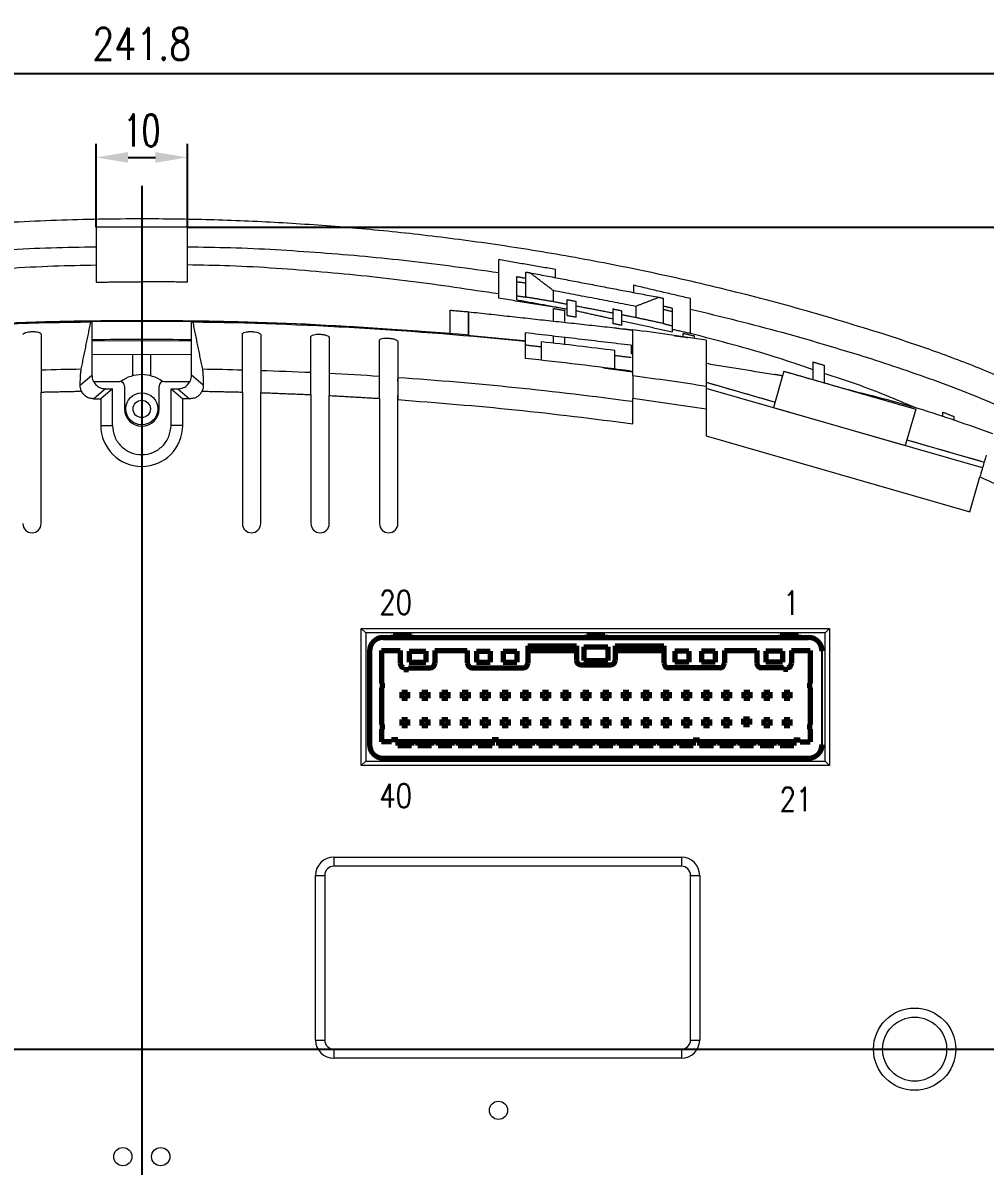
# Model space of a CAD drawing. Extents: x -871 to 2543, y 496 to 1402.
# Drawn here: x -586 to -480.8, y 648.9 to 773.9 of the extents above; entities that cross this region are included whole.
import ezdxf

# ---------------------------------------------------------------- set-up
doc = ezdxf.new("R2010")
doc.units = 0
doc.layers.get('0').update_dxf_attribs({"linetype": 'CONTINUOUS', "lineweight": 40})
doc.layers.get('DEFPOINTS').update_dxf_attribs({"linetype": 'CONTINUOUS'})
doc.layers.add('2细线层', color=3, linetype='CONTINUOUS', lineweight=20)
doc.layers.add('CAXA0', color=7, linetype='CONTINUOUS', lineweight=70)
doc.layers.add('7', color=7, linetype='CONTINUOUS')
doc.styles.add('PC_TEXTSTYLE', font='txt.shx', dxfattribs={"width": 0.8, "bigfont": 'hzfs.shx'})
doc.styles.get("Standard").update_dxf_attribs({"font": 'romans.shx', "width": 0.67, "height": 3.5, "bigfont": 'hzfs.shx'})
doc.dimstyles.get("Standard").update_dxf_attribs({"dimtxt": 0.18, "dimasz": 0.18, "dimexe": 0.18, "dimexo": 0.0625, "dimgap": 0.09, "dimtad": 0, "dimtih": 1, "dimtoh": 1, "dimdec": 4, "dimzin": 0, "dimdsep": 46, "dimtxsty": 'Standard', "dimcen": 0.09, "dimadec": 0, "dimazin": 0, "dimtfac": 1, "dimtdec": 4, "dimtofl": 0, "dimtmove": 0, "dimatfit": 3, "dimfxl": 1, "dimtolj": 1, "dimtzin": 0, "dimarcsym": 0})
doc.dimstyles.new('副本 (2) (2)TH_GBDIM', dxfattribs={"dimtxt": 3.5, "dimasz": 2.5, "dimexe": 2, "dimexo": 0, "dimgap": 1.5, "dimtad": 1, "dimtoh": 1, "dimdec": 1, "dimdsep": 46, "dimtxsty": 'PC_TEXTSTYLE', "dimcen": 2.5, "dimazin": 2, "dimtfac": 0.714286, "dimtdec": 1, "dimtmove": 0, "dimatfit": 3, "dimfxl": 1, "dimtolj": 1, "dimtzin": 0, "dimarcsym": 0})

# ---------------------------------------------------------------- blocks, each defined once
blk = doc.blocks.new('*D3')
at = {"layer": '7', "color": 0, "lineweight": -2, "ltscale": 10, "transparency": 16777216}
for p, q in [((-693.9, 712.06), (-693.9, 770.31)), ((-452.1, 711.46), (-452.1, 770.31)), ((-691.4, 768.31), (-454.6, 768.31))]:
    blk.add_line(p, q, dxfattribs=at)
at = {"layer": '7', "color": 0, "ltscale": 10, "transparency": 16777216}
for points in [[(-691.4, 768.73), (-691.4, 767.9), (-693.9, 768.31)], [(-454.6, 768.73), (-454.6, 767.9), (-452.1, 768.31)]]:
    blk.add_solid(points, dxfattribs=at)
at = {"layer": 'DEFPOINTS', "color": 0, "ltscale": 10, "transparency": 16777216}
for p in [(-452.1, 768.31), (-693.9, 712.06), (-452.1, 711.46)]:
    blk.add_point(p, dxfattribs=at)
at = {"layer": '7', "color": 0, "ltscale": 10, "transparency": 16777216, "insert": (-573, 771.56), "char_height": 3.5, "attachment_point": 5, "style": 'PC_TEXTSTYLE'}
blk.add_mtext('\\A1;241.8', dxfattribs=at)
blk = doc.blocks.new('*D12')
at = {"layer": '7', "color": 0, "lineweight": -2, "ltscale": 10, "transparency": 16777216}
for p, q in [((-578, 751.52), (-578, 760.65)), ((-568, 751.52), (-568, 760.65)), ((-574.5, 759.15), (-571.5, 759.15))]:
    blk.add_line(p, q, dxfattribs=at)
at = {"layer": '7', "color": 0, "ltscale": 10, "transparency": 16777216}
for points in [[(-574.5, 759.73), (-574.5, 758.57), (-578, 759.15)], [(-571.5, 759.73), (-571.5, 758.57), (-568, 759.15)]]:
    blk.add_solid(points, dxfattribs=at)
at = {"layer": 'DEFPOINTS', "color": 0, "ltscale": 10, "transparency": 16777216}
for p in [(-568, 759.15), (-578, 751.52), (-568, 751.52)]:
    blk.add_point(p, dxfattribs=at)
at = {"layer": '7', "color": 0, "ltscale": 10, "transparency": 16777216, "insert": (-573, 762.1), "char_height": 3.5, "attachment_point": 5}
blk.add_mtext('\\A1;10', dxfattribs=at)
blk = doc.blocks.new('*D25')
at = {"layer": '7', "color": 0, "lineweight": -2, "ltscale": 10, "transparency": 16777216}
for p, q in [((-568, 751.52), (-382.55, 751.52)), ((-384.55, 749.02), (-384.55, 664.16)), ((-402.1, 661.66), (-382.55, 661.66))]:
    blk.add_line(p, q, dxfattribs=at)
at = {"layer": '7', "color": 0, "ltscale": 10, "transparency": 16777216}
for points in [[(-384.97, 749.02), (-384.13, 749.02), (-384.55, 751.52)], [(-384.97, 664.16), (-384.13, 664.16), (-384.55, 661.66)]]:
    blk.add_solid(points, dxfattribs=at)
at = {"layer": 'DEFPOINTS', "color": 0, "ltscale": 10, "transparency": 16777216}
for p in [(-568, 751.52), (-402.1, 661.66), (-384.55, 661.66)]:
    blk.add_point(p, dxfattribs=at)
at = {"layer": '7', "color": 0, "ltscale": 10, "transparency": 16777216, "insert": (-387.8, 706.59), "char_height": 3.5, "attachment_point": 5, "rotation": 90, "style": 'PC_TEXTSTYLE'}
blk.add_mtext('\\A1;89.9', dxfattribs=at)

msp = doc.modelspace()

# ---------------------------------------------------------------- linework, layer by layer
at = {"color": 7, "linetype": 'Continuous', "lineweight": 15}
for p, q in [((-568.0004, 751.5168), (-578.0004, 751.5168)), ((-578.0004, 751.5168), (-578.0004, 745.5168)), ((-568.0004, 745.5168), (-568.0004, 751.5168)), ((-534.0004, 747.9711), (-534.0004, 743.7499)), ((-531.0004, 743.8771), (-531.0004, 746.612)), ((-527.7504, 746.0058), (-527.7504, 746.8953)), ((-573.0004, 745.5684), (-573.0004, 741.3319)), ((-532.0004, 743.5869), (-532.0004, 746.1225)), ((-519.2504, 745.1776), (-519.2504, 744.3879)), ((-528.0004, 743.3722), (-528.0004, 744.5902)), ((-516.0004, 743.7567), (-516.0004, 740.9912)), ((-513.0004, 739.8948), (-513.0004, 743.7099)), ((-526.5004, 741.874), (-526.5004, 743.6075)), ((-525.5004, 741.7021), (-525.5004, 743.4135)), ((-521.5004, 742.5957), (-521.5004, 740.9756)), ((-519.0004, 742.8674), (-519.0004, 741.6412)), ((-515.0004, 742.6568), (-515.0004, 740.3414)), ((-578.4504, 741.2082), (-578.4504, 739.208)), ((-567.5504, 739.208), (-567.5504, 741.2082)), ((-539.3004, 739.9379), (-539.3004, 742.4465)), ((-537.3004, 742.2768), (-537.3004, 739.7672)), ((-537.2545, 739.658), (-537.2545, 742.2728)), ((-520.5004, 740.7839), (-520.5004, 742.3803)), ((-531.0304, 739.0625), (-531.0304, 739.9708)), ((-578.4504, 739.208), (-578.4504, 735.3589)), ((-567.5504, 735.3589), (-567.5504, 739.208)), ((-574.0004, 737.635), (-574.0004, 735.2719)), ((-572.0004, 735.2719), (-572.0004, 737.635)), ((-519.5104, 738.6166), (-519.5104, 737.7052)), ((-579.7292, 734.2632), (-578.4504, 735.3589)), ((-566.2716, 734.2632), (-567.5504, 735.3589)), ((-502.8004, 735.7741), (-503.9382, 731.8104)), ((-502.8004, 735.7741), (-488.3827, 731.6352)), ((-578.2763, 734.6577), (-575.4004, 734.6577)), ((-576.9524, 733.8617), (-578.2368, 732.7611)), ((-576.2004, 733.8617), (-577.4848, 732.7611)), ((-576.9524, 733.8617), (-576.2004, 733.8617)), ((-576.2004, 729.8577), (-576.2004, 733.8617)), ((-574.9004, 734.1577), (-574.9004, 731.6577)), ((-571.1004, 731.6577), (-571.1004, 734.1577)), ((-570.6004, 734.6577), (-567.7245, 734.6577)), ((-569.8004, 729.8577), (-569.8004, 733.8617)), ((-569.8004, 733.8617), (-569.0484, 733.8617)), ((-569.8004, 733.8617), (-568.516, 732.7611)), ((-569.0484, 733.8617), (-567.764, 732.7611)), ((-545.0004, 734.6577), (-545.0004, 734.9258)), ((-511.3004, 734.5728), (-503.7661, 732.41)), ((-481.0803, 725.2191), (-511.3004, 733.8944)), ((-584.0004, 719.1177), (-584.0004, 733.4971)), ((-577.4848, 732.7611), (-577.4848, 729.8577)), ((-568.516, 729.8577), (-568.516, 732.7611)), ((-562.0004, 733.4971), (-562.0004, 719.1177)), ((-560.0004, 719.1177), (-560.0004, 733.4371)), ((-554.5004, 733.2206), (-554.5004, 719.1177)), ((-552.5004, 719.1177), (-552.5004, 733.1231)), ((-547.0004, 732.8031), (-547.0004, 719.1177)), ((-545.0004, 732.6679), (-545.0004, 733.1577)), ((-545.0004, 719.1177), (-545.0004, 732.6679)), ((-519.3004, 730.0307), (-519.3004, 732.8342)), ((-511.3004, 731.6772), (-511.3004, 728.6956)), ((-503.9382, 731.8104), (-489.5205, 727.6716)), ((-488.3827, 731.6352), (-489.5205, 727.6716)), ((-577.4848, 729.8577), (-576.2004, 729.8577)), ((-568.516, 729.8577), (-569.8004, 729.8577)), ((-511.3004, 728.6956), (-482.4591, 720.4162)), ((-489.3484, 728.2711), (-480.9004, 725.8459)), ((-482.4591, 720.4162), (-481.3692, 724.2127)), ((-549.0004, 707.6577), (-497.8004, 707.6577)), ((-549.0004, 692.6577), (-549.0004, 707.6577)), ((-549.0004, 707.6577), (-548.5004, 707.1577)), ((-497.8004, 707.6577), (-498.3004, 707.1577)), ((-497.8004, 707.6577), (-497.8004, 692.6577)), ((-498.3004, 707.1577), (-548.5004, 707.1577)), ((-548.5004, 707.1577), (-548.5004, 693.1577)), ((-498.3004, 693.1577), (-498.3004, 707.1577)), ((-548.5004, 693.1577), (-549.0004, 692.6577)), ((-497.8004, 692.6577), (-549.0004, 692.6577)), ((-548.5004, 693.1577), (-498.3004, 693.1577)), ((-498.3004, 693.1577), (-497.8004, 692.6577)), ((-552.0004, 682.6577), (-514.0004, 682.6577)), ((-552.0004, 682.6577), (-552.0004, 681.6577)), ((-514.0004, 682.6577), (-514.0004, 681.6577)), ((-514.0004, 681.6577), (-552.0004, 681.6577)), ((-554.0004, 662.6577), (-554.0004, 680.6577)), ((-554.0004, 680.6577), (-553.0004, 680.6577)), ((-553.0004, 680.6577), (-553.0004, 662.6577)), ((-513.0004, 662.6577), (-513.0004, 680.6577)), ((-513.0004, 680.6577), (-512.0004, 680.6577)), ((-512.0004, 680.6577), (-512.0004, 662.6577)), ((-554.0004, 662.6577), (-553.0004, 662.6577)), ((-513.0004, 662.6577), (-512.0004, 662.6577)), ((-552.0004, 661.6577), (-514.0004, 661.6577)), ((-552.0004, 661.6577), (-552.0004, 660.6577)), ((-514.0004, 661.6577), (-514.0004, 660.6577)), ((-514.0004, 660.6577), (-552.0004, 660.6577))]:
    msp.add_line(p, q, dxfattribs=at)
at = {"color": 7, "linetype": 'Continuous', "lineweight": 15, "flags": 128}
for points in [[(-578.4504, 739.0997), (-573.0004, 739.1363), (-567.5504, 739.0997)], [(-578.4504, 737.5995), (-573.0004, 737.6363), (-567.5504, 737.5995)]]:
    msp.add_lwpolyline(points, dxfattribs=at)
at = {"color": 7, "linetype": 'Continuous', "lineweight": 15}
for centre, radius in [((-573.0004, 731.6577), 1.75), ((-573.0004, 731.6577), 0.95), ((-488.5004, 661.6577), 4.5), ((-488.5004, 661.6577), 3.5), ((-534.0004, 654.9677), 1), ((-575.0709, 649.9051), 1), ((-570.9298, 649.9051), 1)]:
    msp.add_circle(centre, radius, dxfattribs=at)
for centre, radius, start, end in [((-573.0004, 333.2719), 407.9024, 90.782844, 95.905744), ((-573.0004, 333.2719), 407.9024, 84.094256, 89.217156), ((-573.0004, 333.2719), 410.56, 81.356699, 82.484352), ((-573.0004, 333.2719), 405.9727, 89.230807, 90.769193), ((-573.0004, 333.2719), 408.0588, 82.718378, 83.849443), ((-573.0004, 333.2719), 406.0588, 82.430444, 84.067346), ((-573.0004, 333.2719), 402.7721, 90.942502, 91.564984), ((-573.0004, 731.6577), 3.75, 52.708115, 127.291885), ((-573.0004, 333.2719), 402.7721, 88.435016, 89.057498), ((-573.0004, 333.2719), 402.7721, 87.367382, 88.150382), ((-573.0004, 333.2719), 402.7721, 86.298833, 87.08254), ((-573.0004, 333.2719), 402.7721, 82.338167, 86.013684), ((-573.0004, 333.2719), 405.5652, 81.249421, 82.391247), ((-575.4004, 734.1577), 0.5, 0, 90), ((-570.6004, 734.1577), 0.5, 90, 180), ((-573.0004, 731.6577), 1.9, 180, 0), ((-573.0004, 729.8577), 4.4844, 180, 0), ((-585.0004, 719.1177), 1, 180, 0), ((-561.0004, 719.1177), 1, 180, 0), ((-553.5004, 719.1177), 1, 180, 0), ((-546.0004, 719.1177), 1, 180, 0), ((-552.0004, 680.6577), 2, 90, 180), ((-514.0004, 680.6577), 2, 0, 90), ((-552.0004, 680.6577), 1, 90, 180), ((-514.0004, 680.6577), 1, 0, 90), ((-552.0004, 662.6577), 2, 180, 270), ((-552.0004, 662.6577), 1, 180, 270), ((-514.0004, 662.6577), 2, 270, 0), ((-514.0004, 662.6577), 1, 270, 0)]:
    msp.add_arc(centre, radius, start, end, dxfattribs=at)
for points, knots in [([(-654.1302, 739.8553), (-651.1247, 740.7793), (-645.2419, 742.588), (-636.3918, 744.887), (-627.804, 746.834), (-619.435, 748.4444), (-610.656, 749.8507), (-601.4511, 751.0053), (-591.8298, 751.8565), (-582.375, 752.3543), (-573.6224, 752.5073), (-565.5149, 752.394), (-557.9847, 752.0775), (-550.377, 751.5417), (-542.6442, 750.7732), (-534.7078, 749.7487), (-526.5658, 748.4444), (-518.1968, 746.8341), (-509.609, 744.887), (-500.7589, 742.588), (-494.8761, 740.7794), (-491.8705, 739.8553)], [0, 0, 0, 0, 0.05992358, 0.11728929, 0.17147804, 0.22320225, 0.2734382, 0.33267813, 0.38964483, 0.44517206, 0.49999282, 0.54385086, 0.58802829, 0.63304591, 0.67902073, 0.72656179, 0.77679679, 0.82852133, 0.88271033, 0.94007588, 1, 1, 1, 1]), ([(-612.0004, 746.5747), (-608.7758, 747.0219), (-602.394, 747.9069), (-592.6688, 748.779), (-584.5482, 749.2861), (-579.636, 749.3531), (-578.0004, 749.3754)], [0, 0, 0, 0, 0.28899931, 0.57197022, 0.85747252, 1, 1, 1, 1]), ([(-568.0004, 749.3747), (-566.4353, 749.3546), (-561.5625, 749.2923), (-553.461, 748.7887), (-543.6649, 747.9145), (-537.2445, 747.0244), (-534.0004, 746.5747)], [0, 0, 0, 0, 0.13637168, 0.42459117, 0.70924834, 1, 1, 1, 1]), ([(-612.0004, 744.221), (-608.8057, 744.7041), (-602.429, 745.6684), (-592.6214, 746.6694), (-584.4698, 747.2806), (-579.5501, 747.3633), (-578.0004, 747.3894)], [0, 0, 0, 0, 0.28677524, 0.57240623, 0.86530837, 1, 1, 1, 1]), ([(-534.0004, 744.221), (-537.1951, 744.7041), (-543.5718, 745.6684), (-553.3794, 746.6695), (-561.531, 747.2806), (-566.4507, 747.3633), (-568.0004, 747.3894)], [0, 0, 0, 0, 0.28677532, 0.57240627, 0.86531491, 1, 1, 1, 1]), ([(-513.0004, 742.5677), (-509.6508, 741.7517), (-502.7892, 740.0801), (-496.1693, 738.0432), (-492.781, 737.0007)], [0, 0, 0, 0, 0.488171685, 1, 1, 1, 1]), ([(-608.7462, 739.7632), (-602.7972, 740.2113), (-590.8991, 741.1075), (-573.0004, 741.4441), (-555.1017, 741.1075), (-543.2036, 740.2113), (-537.2545, 739.7632)], [0, 0, 0, 0, 0.25000001, 0.50000001, 0.75000001, 1, 1, 1, 1]), ([(-606.7004, 739.9379), (-601.0909, 740.3361), (-589.872, 741.1325), (-573.0004, 741.4316), (-556.1288, 741.1325), (-544.9098, 740.3361), (-539.3004, 739.9379)], [0, 0, 0, 0, 0.24999999, 0.5, 0.74999998, 1, 1, 1, 1]), ([(-586.0004, 739.7772), (-585.9848, 739.8176), (-585.9539, 739.8976), (-585.7177, 740.0045), (-585.3864, 740.0801), (-585.0598, 740.1084), (-584.8038, 740.1082), (-584.5559, 740.093), (-584.2796, 740.0458), (-584.0461, 739.953), (-584.0158, 739.8755), (-584.0004, 739.8362)], [0, 0, 0, 0, 0.13044776, 0.25836256, 0.38216885, 0.50247432, 0.56252111, 0.62261779, 0.74449704, 0.87042332, 1, 1, 1, 1]), ([(-562.0004, 739.8362), (-561.985, 739.8755), (-561.9546, 739.953), (-561.7212, 740.0458), (-561.4449, 740.093), (-561.197, 740.1082), (-560.941, 740.1084), (-560.6143, 740.0801), (-560.283, 740.0045), (-560.0468, 739.8976), (-560.016, 739.8176), (-560.0004, 739.7772)], [0, 0, 0, 0, 0.129576698, 0.255502663, 0.377382263, 0.437478105, 0.497525617, 0.617830942, 0.741637589, 0.869552342, 1, 1, 1, 1]), ([(-554.5004, 739.5641), (-554.485, 739.603), (-554.4548, 739.6798), (-554.2222, 739.7683), (-553.9468, 739.8105), (-553.6995, 739.8213), (-553.4434, 739.817), (-553.1161, 739.7828), (-552.784, 739.701), (-552.547, 739.5897), (-552.516, 739.5088), (-552.5004, 739.4681)], [0, 0, 0, 0, 0.12922797, 0.25450876, 0.37581611, 0.43579094, 0.49578219, 0.61639747, 0.74084124, 0.8693556, 1, 1, 1, 1]), ([(-547.0004, 739.1531), (-546.9851, 739.1918), (-546.9551, 739.2679), (-546.7233, 739.3522), (-546.4487, 739.3895), (-546.2022, 739.3959), (-545.9459, 739.387), (-545.6179, 739.3469), (-545.2849, 739.2589), (-545.0472, 739.143), (-545.0161, 739.0612), (-545.0004, 739.0201)], [0, 0, 0, 0, 0.1288623, 0.25349883, 0.37422512, 0.43407646, 0.49402318, 0.6149802, 0.74008379, 0.86919255, 1, 1, 1, 1]), ([(-499.6004, 735.9369), (-500.9725, 736.4074), (-505.3165, 737.8971), (-509.879, 739.0872), (-513.0004, 739.9014)], [0, 0, 0, 0, 0.315854955, 1, 1, 1, 1]), ([(-491.8705, 739.8553), (-490.0865, 739.2661), (-486.4388, 738.0615), (-481.0376, 735.9936), (-475.7931, 733.7724), (-470.7018, 731.3895), (-465.7418, 728.8528), (-460.8982, 726.1476), (-456.1434, 723.2652), (-451.4518, 720.1905), (-446.7349, 716.8438), (-442.0318, 713.2268), (-437.2907, 709.3056), (-434.1971, 706.4643), (-432.5852, 704.9838)], [0, 0, 0, 0, 0.07598438, 0.15536123, 0.23820181, 0.31370912, 0.39317263, 0.47662327, 0.55376309, 0.63614441, 0.72377989, 0.81049714, 0.90126057, 1, 1, 1, 1]), ([(-492.781, 737.0007), (-490.1651, 736.1219), (-484.9434, 734.3678), (-477.5791, 731.3112), (-470.3903, 727.9495), (-465.847, 725.4445), (-463.5004, 724.1507)], [0, 0, 0, 0, 0.25050083, 0.50003975, 0.7417641, 1, 1, 1, 1]), ([(-584.0004, 735.8937), (-584.0004, 735.7934), (-584.0004, 735.5927), (-584.0004, 735.0134), (-584.0004, 734.2976), (-584.0004, 733.7638), (-584.0004, 733.4971)], [0, 0, 0, 0, 0.25015267, 0.50048864, 0.75037891, 1, 1, 1, 1]), ([(-579.7292, 734.2632), (-579.7248, 734.4615), (-579.7161, 734.8582), (-579.6921, 735.359), (-579.6619, 735.7635), (-579.6377, 735.9139), (-579.6256, 735.9895)], [0, 0, 0, 0, 0.24948288, 0.49891916, 0.74820447, 1, 1, 1, 1]), ([(-578.4504, 735.3589), (-578.443, 735.2464), (-578.4291, 735.0336), (-578.3487, 734.8012), (-578.2899, 734.6847), (-578.2762, 734.6575)], [0, 0, 0, 0, 0.462734034, 0.874722097, 1, 1, 1, 1]), ([(-567.7245, 734.6575), (-567.7108, 734.6847), (-567.6521, 734.8012), (-567.5716, 735.0336), (-567.5577, 735.2463), (-567.5504, 735.3589)], [0, 0, 0, 0, 0.125278495, 0.537244822, 1, 1, 1, 1]), ([(-566.3752, 735.9895), (-566.363, 735.9139), (-566.3389, 735.7635), (-566.3087, 735.359), (-566.2846, 734.8582), (-566.2759, 734.4615), (-566.2716, 734.2632)], [0, 0, 0, 0, 0.25179554, 0.50108083, 0.75051713, 1, 1, 1, 1]), ([(-562.0004, 733.4971), (-562.0004, 733.7645), (-562.0004, 734.2993), (-562.0004, 735.0154), (-562.0004, 735.5936), (-562.0004, 735.7937), (-562.0004, 735.8937)], [0, 0, 0, 0, 0.250247913, 0.500488044, 0.750462592, 1, 1, 1, 1]), ([(-560.0004, 735.8341), (-560.0004, 735.7338), (-560.0004, 735.5331), (-560.0004, 734.9537), (-560.0004, 734.2378), (-560.0004, 733.7039), (-560.0004, 733.4371)], [0, 0, 0, 0, 0.25013943, 0.50043358, 0.75033896, 1, 1, 1, 1]), ([(-554.5004, 733.2206), (-554.5004, 733.4882), (-554.5004, 734.0233), (-554.5004, 734.7398), (-554.5004, 735.3184), (-554.5004, 735.5188), (-554.5004, 735.6189)], [0, 0, 0, 0, 0.25030626, 0.50055715, 0.75050138, 1, 1, 1, 1]), ([(-552.5004, 735.5219), (-552.5004, 735.4215), (-552.5004, 735.2205), (-552.5004, 734.6406), (-552.5004, 733.9241), (-552.5004, 733.39), (-552.5004, 733.1231)], [0, 0, 0, 0, 0.25013568, 0.50042168, 0.75031464, 1, 1, 1, 1]), ([(-547.0004, 732.8031), (-547.0004, 733.071), (-547.0004, 733.6065), (-547.0004, 734.3237), (-547.0004, 734.903), (-547.0004, 735.1037), (-547.0004, 735.2039)], [0, 0, 0, 0, 0.25039208, 0.50065746, 0.75056219, 1, 1, 1, 1]), ([(-545.0004, 735.0695), (-545.0004, 734.9689), (-545.0004, 734.7676), (-545.0004, 734.1868), (-545.0004, 733.4696), (-545.0004, 732.9351), (-545.0004, 732.6679)], [0, 0, 0, 0, 0.250129329, 0.500401707, 0.750278475, 1, 1, 1, 1]), ([(-519.3004, 735.2662), (-519.3004, 735.1688), (-519.3004, 734.9736), (-519.3004, 734.3883), (-519.3004, 733.6574), (-519.3004, 733.1088), (-519.3004, 732.8342)], [0, 0, 0, 0, 0.24848344, 0.4977471, 0.7484979, 1, 1, 1, 1]), ([(-488.4462, 731.8037), (-490.5489, 732.6865), (-493.7762, 734.0413), (-497.2054, 735.1499), (-498.4004, 735.5362)], [0, 0, 0, 0, 0.65153231, 1, 1, 1, 1]), ([(-579.5796, 733.5942), (-579.6253, 733.7039), (-579.7158, 733.9211), (-579.7247, 734.1499), (-579.7292, 734.2632)], [0, 0, 0, 0, 0.50504344, 1, 1, 1, 1]), ([(-578.2835, 734.6537), (-578.1989, 734.5307), (-578.0126, 734.2598), (-577.6538, 734.0002), (-577.2772, 733.8775), (-577.0634, 733.8671), (-576.9524, 733.8617)], [0, 0, 0, 0, 0.274997091, 0.605789997, 0.795255239, 1, 1, 1, 1]), ([(-569.0484, 733.8617), (-568.9374, 733.8671), (-568.7237, 733.8776), (-568.347, 734.0001), (-567.9881, 734.2598), (-567.8019, 734.5307), (-567.7173, 734.6538)], [0, 0, 0, 0, 0.20456538, 0.39420769, 0.72500532, 1, 1, 1, 1]), ([(-566.2716, 734.2632), (-566.276, 734.1499), (-566.285, 733.9211), (-566.3754, 733.7039), (-566.4211, 733.5942)], [0, 0, 0, 0, 0.4949565, 1, 1, 1, 1]), ([(-511.3004, 734.1163), (-511.3004, 734.0187), (-511.3004, 733.823), (-511.3004, 733.2363), (-511.3004, 732.5032), (-511.3004, 731.9529), (-511.3004, 731.6772)], [0, 0, 0, 0, 0.24793907, 0.49702863, 0.74801208, 1, 1, 1, 1]), ([(-496.2426, 733.8916), (-493.496, 733.2035), (-488.0029, 731.8275), (-482.6695, 729.9243), (-480.0028, 728.9727)], [0, 0, 0, 0, 0.49999981, 1, 1, 1, 1]), ([(-578.2368, 732.7611), (-578.3828, 732.7699), (-578.6628, 732.7867), (-579.0484, 732.9524), (-579.368, 733.2241), (-579.5071, 733.4673), (-579.5796, 733.5942)], [0, 0, 0, 0, 0.26094055, 0.50025238, 0.7394284, 1, 1, 1, 1]), ([(-566.4211, 733.5942), (-566.4936, 733.4673), (-566.6327, 733.2241), (-566.9524, 732.9524), (-567.338, 732.7867), (-567.6179, 732.7699), (-567.764, 732.7611)], [0, 0, 0, 0, 0.26057164, 0.4997481, 0.73905997, 1, 1, 1, 1]), ([(-545.0004, 732.6679), (-540.7064, 732.3321), (-532.1184, 731.6604), (-523.5731, 730.5739), (-519.3004, 730.0307)], [0, 0, 0, 0, 0.49999998, 1, 1, 1, 1]), ([(-576.2004, 729.8577), (-576.1523, 729.4389), (-576.0561, 728.6012), (-575.3161, 727.5361), (-574.2583, 726.8243), (-573.0004, 726.5744), (-571.7424, 726.8243), (-570.6847, 727.5361), (-569.9447, 728.6012), (-569.8485, 729.4389), (-569.8004, 729.8577)], [0, 0, 0, 0, 0.1249998, 0.24999998, 0.3749999, 0.50000005, 0.6250001, 0.75000002, 0.8750002, 1, 1, 1, 1]), ([(-480.6867, 726.5902), (-480.7083, 726.5148), (-480.7517, 726.3639), (-480.9137, 725.7994), (-481.126, 725.06), (-481.2881, 724.4952), (-481.3692, 724.2127)], [0, 0, 0, 0, 0.24932609, 0.4990473, 0.7493734, 1, 1, 1, 1])]:
    msp.add_open_spline(points, degree=3, knots=knots, dxfattribs=at)
for points in [[(-527.7504, 746.8953), (-534.0004, 747.9711)], [(-531.0004, 746.612), (-530.5718, 746.5428)], [(-530.5718, 746.5428), (-516.4289, 743.8508)], [(-528.0004, 744.5902), (-530.5718, 746.5428)], [(-578.0004, 745.5168), (-573.0004, 745.5684)], [(-568.0004, 745.5168), (-573.0004, 745.5684)], [(-532.0004, 746.1225), (-531.0004, 745.9454)], [(-531.0004, 745.3966), (-532.0004, 745.5376)], [(-513.0004, 743.7099), (-519.2504, 745.1776)], [(-526.5004, 742.5627), (-534.0004, 743.7499)], [(-532.0004, 744.0188), (-531.0004, 743.8771)], [(-528.0004, 743.3722), (-531.0004, 743.8771)], [(-519.0004, 742.8674), (-528.0004, 744.5902)], [(-516.4289, 743.8508), (-519.0004, 742.8674)], [(-516.4289, 743.8508), (-516.0004, 743.7567)], [(-532.0004, 743.5869), (-526.5004, 742.5809)], [(-526.5004, 743.0837), (-528.0004, 743.3722)], [(-528.0004, 741.327), (-528.0004, 742.6343)], [(-528.0004, 742.6343), (-526.8004, 742.4362)], [(-526.5004, 743.6075), (-525.5004, 743.4135)], [(-521.5004, 742.122), (-525.5004, 742.8914)], [(-521.5004, 742.5957), (-520.5004, 742.3803)], [(-515.0004, 742.6568), (-516.0004, 742.8885)], [(-515.0004, 742.2827), (-516.0004, 742.5278)], [(-578.4504, 741.2082), (-578.5735, 741.1362)], [(-567.5504, 741.2082), (-578.4504, 741.2082)], [(-567.5504, 741.2082), (-567.4273, 741.1362)], [(-539.3004, 742.4465), (-537.3004, 742.2768)], [(-537.2545, 742.2728), (-519.3004, 740.3048)], [(-526.8004, 742.4362), (-526.8004, 741.2044)], [(-526.5004, 741.874), (-525.5004, 741.7021)], [(-525.5004, 742.3884), (-521.5004, 741.5105)], [(-519.0004, 741.6412), (-520.5004, 741.9297)], [(-520.5004, 741.291), (-515.0004, 740.0839)], [(-516.0004, 740.9912), (-519.0004, 741.6412)], [(-579.6256, 735.9895), (-578.5735, 741.1362)], [(-567.4273, 741.1362), (-566.3752, 735.9895)], [(-519.5104, 738.6166), (-531.0304, 739.9708)], [(-520.5004, 740.7839), (-521.5004, 740.9756)], [(-521.3057, 740.5246), (-519.3004, 740.26)], [(-519.3004, 735.2662), (-519.3004, 740.3048)], [(-516.0004, 740.9912), (-515.0004, 740.7451)], [(-515.0004, 740.3414), (-515.0004, 740.0839)], [(-513.0004, 739.8948), (-515.0004, 740.3414)], [(-584.0004, 739.8362), (-584.0004, 735.8937)], [(-562.0004, 735.8937), (-562.0004, 739.8362)], [(-560.0004, 739.7772), (-560.0004, 735.8341)], [(-554.5004, 735.6189), (-554.5004, 739.5641)], [(-552.5004, 739.4681), (-552.5004, 735.5219)], [(-547.0004, 735.2039), (-547.0004, 739.1531)], [(-545.0004, 739.0201), (-545.0004, 735.0695)], [(-531.0304, 739.0625), (-537.2545, 739.658)], [(-531.0304, 739.0094), (-531.0304, 739.0625)], [(-531.0304, 737.1558), (-531.0304, 739.0094)], [(-529.2804, 736.9702), (-529.2804, 738.9818)], [(-528.0004, 738.8311), (-528.0004, 739.6146)], [(-526.8004, 739.4736), (-526.8004, 738.6898)], [(-514.8096, 739.6673), (-513.3004, 739.4682)], [(-513.8004, 739.5342), (-513.8004, 739.9173)], [(-513.8004, 739.9173), (-512.6004, 739.6472)], [(-512.6004, 739.6472), (-512.6004, 739.3537)], [(-511.3004, 739.1692), (-511.3004, 734.1163)], [(-531.0304, 738.6575), (-529.2804, 738.4511)], [(-521.2804, 736.0234), (-521.2804, 738.0397)], [(-521.2804, 737.5076), (-519.5104, 737.2989)], [(-519.5104, 737.7052), (-519.5104, 737.6519)], [(-511.3004, 736.6403), (-503.7726, 735.4167)], [(-499.6004, 736.7913), (-498.4004, 736.4302)], [(-499.6004, 734.8555), (-499.6004, 736.7913)], [(-498.4004, 736.4302), (-498.4004, 734.511)], [(-522.5134, 736.1476), (-519.3004, 735.7188)], [(-502.9447, 735.2715), (-503.7726, 735.4167)], [(-502.8004, 735.7741), (-488.3827, 731.6352)], [(-498.4004, 735.3817), (-498.4004, 734.511)], [(-511.3004, 734.5728), (-503.7661, 732.41)], [(-584.0004, 733.4971), (-579.5796, 733.5942)], [(-578.2368, 732.7611), (-577.4848, 732.7611)], [(-567.764, 732.7611), (-568.516, 732.7611)], [(-566.4211, 733.5942), (-562.0004, 733.4971)], [(-560.0004, 733.4371), (-554.5004, 733.2206)], [(-552.5004, 733.1231), (-547.0004, 732.8031)], [(-519.3004, 732.8342), (-511.3004, 731.6772)], [(-485.4004, 730.8008), (-485.4004, 731.3049)], [(-485.4004, 731.3049), (-484.2004, 730.8199)], [(-484.2004, 730.8199), (-484.2004, 730.3944)], [(-489.3484, 728.2711), (-480.9004, 725.8459)], [(-481.3692, 724.2127), (-471.1004, 719.7917)]]:
    msp.add_open_spline(points, degree=1, dxfattribs=at)
at = {"layer": '7', "color": 1, "ltscale": 5}
for p, q in [((-573.0004, 756.0351), (-573.0004, 597.3767)), ((-748.6457, 661.6577), (-402.0987, 661.6577))]:
    msp.add_line(p, q, dxfattribs=at)
at = {"layer": '7', "ltscale": 5}
msp.add_line((-498.6059, 694.9598), (-498.6059, 705.1598), dxfattribs=at)
at = {"layer": 'CAXA0'}
for p, q in [((-546.6059, 706.6598), (-500.1059, 706.6598)), ((-543.5059, 706.9598), (-545.5059, 706.9598)), ((-545.5059, 706.9598), (-545.5059, 706.6598)), ((-543.5059, 706.9598), (-543.5059, 706.6598)), ((-524.3559, 706.9598), (-522.3559, 706.9598)), ((-524.3559, 706.9598), (-524.3559, 706.6598)), ((-522.3559, 706.9598), (-522.3559, 706.6598)), ((-503.2059, 706.9598), (-503.2059, 706.6598)), ((-503.2059, 706.9598), (-501.2059, 706.9598)), ((-501.2059, 706.9598), (-501.2059, 706.6598)), ((-548.1059, 705.1598), (-548.1059, 694.9598)), ((-546.8059, 705.2598), (-546.8059, 701.6598)), ((-546.8059, 705.2598), (-544.7559, 705.2598)), ((-544.7559, 705.2598), (-544.7559, 703.8598)), ((-543.7559, 705.1598), (-541.9559, 705.1598)), ((-543.7559, 705.1598), (-543.7559, 703.9598)), ((-541.9559, 705.1598), (-541.9559, 703.9598)), ((-540.9559, 705.2598), (-537.4059, 705.2598)), ((-540.9559, 705.2598), (-540.9559, 703.8598)), ((-537.4059, 705.2598), (-537.4059, 703.8598)), ((-536.4059, 705.1598), (-534.9059, 705.1598)), ((-536.4059, 705.1598), (-536.4059, 703.9598)), ((-534.9059, 705.1598), (-534.9059, 703.9598)), ((-533.5059, 705.1598), (-532.0059, 705.1598)), ((-533.5059, 705.1598), (-533.5059, 703.9598)), ((-532.0059, 705.1598), (-532.0059, 703.9598)), ((-530.8059, 705.7598), (-530.8059, 703.8598)), ((-530.8059, 705.7598), (-525.4559, 705.7598)), ((-530.8059, 705.2598), (-525.4559, 705.2598)), ((-528.6059, 705.7598), (-528.1059, 705.2598)), ((-525.4559, 705.7598), (-525.4559, 704.1598)), ((-524.6559, 705.6598), (-522.0559, 705.6598)), ((-524.6559, 705.6598), (-524.6559, 704.1598)), ((-522.0559, 705.6598), (-522.0559, 704.1598)), ((-521.2559, 705.7598), (-515.9059, 705.7598)), ((-521.2559, 705.7598), (-521.2559, 704.1598)), ((-521.2559, 705.2598), (-515.9059, 705.2598)), ((-518.1059, 705.7598), (-518.6059, 705.2598)), ((-515.9059, 705.7598), (-515.9059, 703.8598)), ((-513.2059, 705.1598), (-514.7059, 705.1598)), ((-514.7059, 705.1598), (-514.7059, 703.9598)), ((-513.2059, 705.1598), (-513.2059, 703.9598)), ((-510.3059, 705.1598), (-511.8059, 705.1598)), ((-511.8059, 705.1598), (-511.8059, 703.9598)), ((-510.3059, 705.1598), (-510.3059, 703.9598)), ((-509.3059, 705.2598), (-505.7559, 705.2598)), ((-509.3059, 705.2598), (-509.3059, 703.8598)), ((-505.7559, 705.2598), (-505.7559, 703.8598)), ((-504.7559, 705.1598), (-504.7559, 703.9598)), ((-502.9559, 705.1598), (-504.7559, 705.1598)), ((-502.9559, 705.1598), (-502.9559, 703.9598)), ((-501.9559, 705.2598), (-501.9559, 703.8598)), ((-501.9559, 705.2598), (-499.9059, 705.2598)), ((-499.9059, 705.2598), (-499.9059, 701.6598)), ((-543.7559, 703.9598), (-541.9559, 703.9598)), ((-536.4059, 703.9598), (-534.9059, 703.9598)), ((-533.5059, 703.9598), (-532.0059, 703.9598)), ((-524.6559, 704.1598), (-522.0559, 704.1598)), ((-513.2059, 703.9598), (-514.7059, 703.9598)), ((-510.3059, 703.9598), (-511.8059, 703.9598)), ((-502.9559, 703.9598), (-504.7559, 703.9598)), ((-544.3559, 703.3699), (-544.3559, 703.1598)), ((-544.3559, 703.1598), (-543.8559, 703.1598)), ((-543.8559, 703.3598), (-541.4559, 703.3598)), ((-543.8559, 703.3598), (-543.8559, 703.1598)), ((-536.9059, 703.3598), (-531.3059, 703.3598)), ((-524.9559, 703.6598), (-521.7559, 703.6598)), ((-509.8059, 703.3598), (-515.4059, 703.3598)), ((-502.8559, 703.3598), (-505.2559, 703.3598)), ((-502.8559, 703.3598), (-502.8559, 703.1598)), ((-502.3559, 703.1598), (-502.8559, 703.1598)), ((-502.3559, 703.3699), (-502.3559, 703.1598)), ((-546.8059, 701.6598), (-546.7059, 701.6598)), ((-546.7059, 701.6598), (-546.7059, 701.1598)), ((-500.0059, 701.6598), (-500.0059, 701.1598)), ((-499.9059, 701.6598), (-500.0059, 701.6598)), ((-546.8059, 701.1598), (-546.7059, 701.1598)), ((-546.8059, 701.1598), (-546.8059, 697.1598)), ((-544.5809, 700.6848), (-543.9309, 700.6848)), ((-544.5809, 700.6848), (-544.5809, 700.0348)), ((-544.5809, 700.0348), (-543.9309, 700.0348)), ((-543.9309, 700.6848), (-543.9309, 700.0348)), ((-542.3809, 700.6848), (-541.7309, 700.6848)), ((-542.3809, 700.6848), (-542.3809, 700.0348)), ((-542.3809, 700.0348), (-541.7309, 700.0348)), ((-541.7309, 700.6848), (-541.7309, 700.0348)), ((-540.1809, 700.6848), (-539.5309, 700.6848)), ((-540.1809, 700.6848), (-540.1809, 700.0348)), ((-540.1809, 700.0348), (-539.5309, 700.0348)), ((-539.5309, 700.6848), (-539.5309, 700.0348)), ((-537.9809, 700.6848), (-537.3309, 700.6848)), ((-537.9809, 700.6848), (-537.9809, 700.0348)), ((-537.9809, 700.0348), (-537.3309, 700.0348)), ((-537.3309, 700.6848), (-537.3309, 700.0348)), ((-535.7809, 700.6848), (-535.1309, 700.6848)), ((-535.7809, 700.6848), (-535.7809, 700.0348)), ((-535.7809, 700.0348), (-535.1309, 700.0348)), ((-535.1309, 700.6848), (-535.1309, 700.0348)), ((-533.5809, 700.6848), (-532.9309, 700.6848)), ((-533.5809, 700.6848), (-533.5809, 700.0348)), ((-533.5809, 700.0348), (-532.9309, 700.0348)), ((-532.9309, 700.6848), (-532.9309, 700.0348)), ((-531.3809, 700.6848), (-530.7309, 700.6848)), ((-531.3809, 700.6848), (-531.3809, 700.0348)), ((-531.3809, 700.0348), (-530.7309, 700.0348)), ((-530.7309, 700.6848), (-530.7309, 700.0348)), ((-529.1809, 700.6848), (-528.5309, 700.6848)), ((-529.1809, 700.6848), (-529.1809, 700.0348)), ((-529.1809, 700.0348), (-528.5309, 700.0348)), ((-528.5309, 700.6848), (-528.5309, 700.0348)), ((-526.9809, 700.6848), (-526.9809, 700.0348)), ((-526.9809, 700.6848), (-526.3309, 700.6848)), ((-526.9809, 700.0348), (-526.3309, 700.0348)), ((-526.3309, 700.6848), (-526.3309, 700.0348)), ((-524.7809, 700.6848), (-524.1309, 700.6848)), ((-524.7809, 700.6848), (-524.7809, 700.0348)), ((-524.7809, 700.0348), (-524.1309, 700.0348)), ((-524.1309, 700.6848), (-524.1309, 700.0348)), ((-522.5809, 700.6848), (-521.9309, 700.6848)), ((-522.5809, 700.6848), (-522.5809, 700.0348)), ((-522.5809, 700.0348), (-521.9309, 700.0348)), ((-521.9309, 700.6848), (-521.9309, 700.0348)), ((-520.3809, 700.6848), (-519.7309, 700.6848)), ((-520.3809, 700.6848), (-520.3809, 700.0348)), ((-520.3809, 700.0348), (-519.7309, 700.0348)), ((-519.7309, 700.6848), (-519.7309, 700.0348)), ((-518.1809, 700.6848), (-517.5309, 700.6848)), ((-518.1809, 700.6848), (-518.1809, 700.0348)), ((-518.1809, 700.0348), (-517.5309, 700.0348)), ((-517.5309, 700.6848), (-517.5309, 700.0348)), ((-515.9809, 700.6848), (-515.3309, 700.6848)), ((-515.9809, 700.6848), (-515.9809, 700.0348)), ((-515.9809, 700.0348), (-515.3309, 700.0348)), ((-515.3309, 700.6848), (-515.3309, 700.0348)), ((-513.7809, 700.6848), (-513.1309, 700.6848)), ((-513.7809, 700.6848), (-513.7809, 700.0348)), ((-513.7809, 700.0348), (-513.1309, 700.0348)), ((-513.1309, 700.6848), (-513.1309, 700.0348)), ((-511.5809, 700.6848), (-510.9309, 700.6848)), ((-511.5809, 700.6848), (-511.5809, 700.0348)), ((-511.5809, 700.0348), (-510.9309, 700.0348)), ((-510.9309, 700.6848), (-510.9309, 700.0348)), ((-509.3809, 700.6848), (-508.7309, 700.6848)), ((-509.3809, 700.6848), (-509.3809, 700.0348)), ((-509.3809, 700.0348), (-508.7309, 700.0348)), ((-508.7309, 700.6848), (-508.7309, 700.0348)), ((-507.1809, 700.6848), (-506.5309, 700.6848)), ((-507.1809, 700.6848), (-507.1809, 700.0348)), ((-507.1809, 700.0348), (-506.5309, 700.0348)), ((-506.5309, 700.6848), (-506.5309, 700.0348)), ((-504.9809, 700.6848), (-504.3309, 700.6848)), ((-504.9809, 700.6848), (-504.9809, 700.0348)), ((-504.9809, 700.0348), (-504.3309, 700.0348)), ((-504.3309, 700.6848), (-504.3309, 700.0348)), ((-502.7809, 700.6848), (-502.1309, 700.6848)), ((-502.7809, 700.6848), (-502.7809, 700.0348)), ((-502.7809, 700.0348), (-502.1309, 700.0348)), ((-502.1309, 700.6848), (-502.1309, 700.0348)), ((-499.9059, 701.1598), (-500.0059, 701.1598)), ((-499.9059, 701.1598), (-499.9059, 697.1598)), ((-544.5809, 697.6848), (-543.9309, 697.6848)), ((-544.5809, 697.6848), (-544.5809, 697.0348)), ((-543.9309, 697.6848), (-543.9309, 697.0348)), ((-542.3809, 697.6848), (-541.7309, 697.6848)), ((-542.3809, 697.6848), (-542.3809, 697.0348)), ((-541.7309, 697.6848), (-541.7309, 697.0348)), ((-540.1809, 697.6848), (-539.5309, 697.6848)), ((-540.1809, 697.6848), (-540.1809, 697.0348)), ((-539.5309, 697.6848), (-539.5309, 697.0348)), ((-537.9809, 697.6848), (-537.3309, 697.6848)), ((-537.9809, 697.6848), (-537.9809, 697.0348)), ((-537.3309, 697.6848), (-537.3309, 697.0348)), ((-535.7809, 697.6848), (-535.1309, 697.6848)), ((-535.7809, 697.6848), (-535.7809, 697.0348)), ((-535.1309, 697.6848), (-535.1309, 697.0348)), ((-533.5809, 697.6848), (-532.9309, 697.6848)), ((-533.5809, 697.6848), (-533.5809, 697.0348)), ((-532.9309, 697.6848), (-532.9309, 697.0348)), ((-531.3809, 697.6848), (-530.7309, 697.6848)), ((-531.3809, 697.6848), (-531.3809, 697.0348)), ((-530.7309, 697.6848), (-530.7309, 697.0348)), ((-529.1809, 697.6848), (-528.5309, 697.6848)), ((-529.1809, 697.6848), (-529.1809, 697.0348)), ((-528.5309, 697.6848), (-528.5309, 697.0348)), ((-526.9809, 697.6848), (-526.9809, 697.0348)), ((-526.9809, 697.6848), (-526.3309, 697.6848)), ((-526.3309, 697.6848), (-526.3309, 697.0348)), ((-524.7809, 697.6848), (-524.1309, 697.6848)), ((-524.7809, 697.6848), (-524.7809, 697.0348)), ((-524.1309, 697.6848), (-524.1309, 697.0348)), ((-522.5809, 697.6848), (-521.9309, 697.6848)), ((-522.5809, 697.6848), (-522.5809, 697.0348)), ((-521.9309, 697.6848), (-521.9309, 697.0348)), ((-520.3809, 697.6848), (-519.7309, 697.6848)), ((-520.3809, 697.6848), (-520.3809, 697.0348)), ((-519.7309, 697.6848), (-519.7309, 697.0348)), ((-518.1809, 697.6848), (-517.5309, 697.6848)), ((-518.1809, 697.6848), (-518.1809, 697.0348)), ((-517.5309, 697.6848), (-517.5309, 697.0348)), ((-515.9809, 697.6848), (-515.3309, 697.6848)), ((-515.9809, 697.6848), (-515.9809, 697.0348)), ((-515.3309, 697.6848), (-515.3309, 697.0348)), ((-513.7809, 697.6848), (-513.1309, 697.6848)), ((-513.7809, 697.6848), (-513.7809, 697.0348)), ((-513.1309, 697.6848), (-513.1309, 697.0348)), ((-511.5809, 697.6848), (-510.9309, 697.6848)), ((-511.5809, 697.6848), (-511.5809, 697.0348)), ((-510.9309, 697.6848), (-510.9309, 697.0348)), ((-509.3809, 697.6848), (-508.7309, 697.6848)), ((-509.3809, 697.6848), (-509.3809, 697.0348)), ((-508.7309, 697.6848), (-508.7309, 697.0348)), ((-507.2062, 697.7884), (-506.5562, 697.7884)), ((-507.2062, 697.7884), (-507.2062, 697.1384)), ((-506.5562, 697.7884), (-506.5562, 697.1384)), ((-504.9809, 697.6848), (-504.3309, 697.6848)), ((-504.9809, 697.6848), (-504.9809, 697.0348)), ((-504.3309, 697.6848), (-504.3309, 697.0348)), ((-502.7809, 697.6848), (-502.1309, 697.6848)), ((-502.7809, 697.6848), (-502.7809, 697.0348)), ((-502.1309, 697.6848), (-502.1309, 697.0348)), ((-546.8059, 697.1598), (-546.7059, 697.1598)), ((-546.8059, 696.6598), (-546.8059, 695.2598)), ((-546.8059, 696.6598), (-546.7059, 696.6598)), ((-546.7059, 697.1598), (-546.7059, 696.6598)), ((-544.5809, 697.0348), (-543.9309, 697.0348)), ((-542.3809, 697.0348), (-541.7309, 697.0348)), ((-540.1809, 697.0348), (-539.5309, 697.0348)), ((-537.9809, 697.0348), (-537.3309, 697.0348)), ((-535.7809, 697.0348), (-535.1309, 697.0348)), ((-533.5809, 697.0348), (-532.9309, 697.0348)), ((-531.3809, 697.0348), (-530.7309, 697.0348)), ((-529.1809, 697.0348), (-528.5309, 697.0348)), ((-526.9809, 697.0348), (-526.3309, 697.0348)), ((-524.7809, 697.0348), (-524.1309, 697.0348)), ((-522.5809, 697.0348), (-521.9309, 697.0348)), ((-520.3809, 697.0348), (-519.7309, 697.0348)), ((-518.1809, 697.0348), (-517.5309, 697.0348)), ((-515.9809, 697.0348), (-515.3309, 697.0348)), ((-513.7809, 697.0348), (-513.1309, 697.0348)), ((-511.5809, 697.0348), (-510.9309, 697.0348)), ((-509.3809, 697.0348), (-508.7309, 697.0348)), ((-507.2062, 697.1384), (-506.5562, 697.1384)), ((-504.9809, 697.0348), (-504.3309, 697.0348)), ((-502.7809, 697.0348), (-502.1309, 697.0348)), ((-500.0059, 697.1598), (-500.0059, 696.6598)), ((-499.9059, 697.1598), (-500.0059, 697.1598)), ((-499.9059, 696.6598), (-500.0059, 696.6598)), ((-499.9059, 696.6598), (-499.9059, 695.2598)), ((-545.7059, 695.2598), (-546.8059, 695.2598)), ((-545.7059, 695.4598), (-545.7059, 695.2598)), ((-545.0059, 695.4598), (-545.7059, 695.4598)), ((-545.0059, 695.4598), (-545.0059, 694.8598)), ((-534.7059, 695.2598), (-545.0059, 695.2598)), ((-543.5059, 695.2598), (-543.5059, 694.8598)), ((-542.8059, 695.2598), (-542.8059, 694.8598)), ((-541.3059, 695.2598), (-541.3059, 694.8598)), ((-540.6059, 695.2598), (-540.6059, 694.8598)), ((-539.1059, 695.2598), (-539.1059, 694.8598)), ((-538.4059, 695.2598), (-538.4059, 694.8598)), ((-536.9059, 695.2598), (-536.9059, 694.8598)), ((-536.2059, 695.2598), (-536.2059, 694.8598)), ((-534.7059, 695.4598), (-534.7059, 694.8598)), ((-534.0059, 695.4598), (-534.7059, 695.4598)), ((-534.0059, 695.4598), (-534.0059, 694.8598)), ((-512.7059, 695.2598), (-534.0059, 695.2598)), ((-532.5059, 695.2598), (-532.5059, 694.8598)), ((-531.8059, 695.2598), (-531.8059, 694.8598)), ((-530.3059, 695.2598), (-530.3059, 694.8598)), ((-529.6059, 695.2598), (-529.6059, 694.8598)), ((-528.1059, 695.2598), (-528.1059, 694.8598)), ((-527.4059, 695.2598), (-527.4059, 694.8598)), ((-525.9059, 695.2598), (-525.9059, 694.8598)), ((-525.2059, 695.2598), (-525.2059, 694.8598)), ((-523.7059, 695.2598), (-523.7059, 694.8598)), ((-523.0059, 695.2598), (-523.0059, 694.8598)), ((-521.5059, 695.2598), (-521.5059, 694.8598)), ((-520.8059, 695.2598), (-520.8059, 694.8598)), ((-519.3059, 695.2598), (-519.3059, 694.8598)), ((-518.6059, 695.2598), (-518.6059, 694.8598)), ((-517.1059, 695.2598), (-517.1059, 694.8598)), ((-516.4059, 695.2598), (-516.4059, 694.8598)), ((-514.9059, 695.2598), (-514.9059, 694.8598)), ((-514.2059, 695.2598), (-514.2059, 694.8598)), ((-512.7059, 695.4598), (-512.7059, 694.8598)), ((-512.7059, 695.4598), (-512.0059, 695.4598)), ((-512.0059, 695.4598), (-512.0059, 694.8598)), ((-501.7059, 695.2598), (-512.0059, 695.2598)), ((-510.5059, 695.2598), (-510.5059, 694.8598)), ((-509.8059, 695.2598), (-509.8059, 694.8598)), ((-508.3059, 695.2598), (-508.3059, 694.8598)), ((-507.6059, 695.2598), (-507.6059, 694.8598)), ((-506.1059, 695.2598), (-506.1059, 694.8598)), ((-505.4059, 695.2598), (-505.4059, 694.8598)), ((-503.9059, 695.2598), (-503.9059, 694.8598)), ((-503.2059, 695.2598), (-503.2059, 694.8598)), ((-501.7059, 695.4598), (-501.0059, 695.4598)), ((-501.7059, 695.4598), (-501.7059, 694.8598)), ((-501.0059, 695.4598), (-501.0059, 695.2598)), ((-501.0059, 695.2598), (-499.9059, 695.2598)), ((-545.0059, 694.8598), (-543.5059, 694.8598)), ((-542.8059, 694.8598), (-541.3059, 694.8598)), ((-540.6059, 694.8598), (-539.1059, 694.8598)), ((-538.4059, 694.8598), (-536.9059, 694.8598)), ((-536.2059, 694.8598), (-534.7059, 694.8598)), ((-534.0059, 694.8598), (-532.5059, 694.8598)), ((-531.8059, 694.8598), (-530.3059, 694.8598)), ((-529.6059, 694.8598), (-528.1059, 694.8598)), ((-527.4059, 694.8598), (-525.9059, 694.8598)), ((-525.2059, 694.8598), (-523.7059, 694.8598)), ((-523.0059, 694.8598), (-521.5059, 694.8598)), ((-520.8059, 694.8598), (-519.3059, 694.8598)), ((-518.6059, 694.8598), (-517.1059, 694.8598)), ((-516.4059, 694.8598), (-514.9059, 694.8598)), ((-514.2059, 694.8598), (-512.7059, 694.8598)), ((-512.0059, 694.8598), (-510.5059, 694.8598)), ((-509.8059, 694.8598), (-508.3059, 694.8598)), ((-507.6059, 694.8598), (-506.1059, 694.8598)), ((-505.4059, 694.8598), (-503.9059, 694.8598)), ((-503.2059, 694.8598), (-501.7059, 694.8598)), ((-546.6059, 693.4598), (-500.1059, 693.4598))]:
    msp.add_line(p, q, dxfattribs=at)
for centre, radius, start, end in [((-546.6059, 705.1598), 1.5, 90, 180), ((-500.1059, 705.1598), 1.5, 0, 90), ((-544.2559, 703.8598), 0.5, 180, 258.463041), ((-541.4559, 703.8598), 0.5, 270, 0), ((-536.9059, 703.8598), 0.5, 180, 270), ((-531.3059, 703.8598), 0.5, 270, 360), ((-524.9559, 704.1598), 0.5, 180, 270), ((-521.7559, 704.1598), 0.5, 270, 0), ((-515.4059, 703.8598), 0.5, 180, 270), ((-509.8059, 703.8598), 0.5, 270, 0), ((-505.2559, 703.8598), 0.5, 180, 270), ((-502.4559, 703.8598), 0.5, 281.536959, 360), ((-546.6059, 694.9598), 1.5, 180, 270), ((-500.1059, 694.9598), 1.5, 270, 0)]:
    msp.add_arc(centre, radius, start, end, dxfattribs=at)

# ---------------------------------------------------------------- texts
at = {"layer": '2细线层', "lineweight": 25, "width": 0.8}
for s, height, p in [('20', 2.61426, (-547.0303, 709.1929)), ('1', 2.6143, (-502.8706, 709.1439)), ('40', 2.61426, (-547.0367, 688.0686)), ('21', 2.61426, (-503.2683, 687.6635))]:
    msp.add_text(s, height=height, dxfattribs=at).set_placement(p)

# ---------------------------------------------------------------- dimensions: what is measured, and where the dimension line sits
at = {"layer": '7', "color": 4, "ltscale": 5}
dim = msp.add_linear_dim(base=(-452.1004, 768.3143), p1=(-693.9004, 712.0572), p2=(-452.1004, 711.4578), dimstyle='副本 (2) (2)TH_GBDIM', dxfattribs=at)
dim.commit()
dim.dimension.update_dxf_attribs({"geometry": '*D3', "text_midpoint": (-573.0004, 771.5643)})
dim = msp.add_linear_dim(base=(-568.0004, 759.15), p1=(-578.0004, 751.5168), p2=(-568.0004, 751.5168), dimstyle='Standard', override={"dimtxt": 3.5, "dimasz": 3.5, "dimexe": 1.5, "dimexo": 0, "dimgap": 1.2, "dimtad": 1, "dimtih": 0, "dimdec": 3, "dimzin": 8, "dimcen": 0, "dimtdec": 3, "dimtofl": 1, "dimtzin": 8}, dxfattribs=at)
dim.commit()
dim.dimension.update_dxf_attribs({"geometry": '*D12', "text_midpoint": (-573.0004, 762.1)})
dim = msp.add_linear_dim(base=(-384.5505, 661.6577), p1=(-568.0004, 751.5168), p2=(-402.0987, 661.6577), angle=90, dimstyle='副本 (2) (2)TH_GBDIM', dxfattribs=at)
dim.commit()
dim.dimension.update_dxf_attribs({"geometry": '*D25', "text_midpoint": (-387.8005, 706.5873)})

doc.saveas('drawing.dxf')
